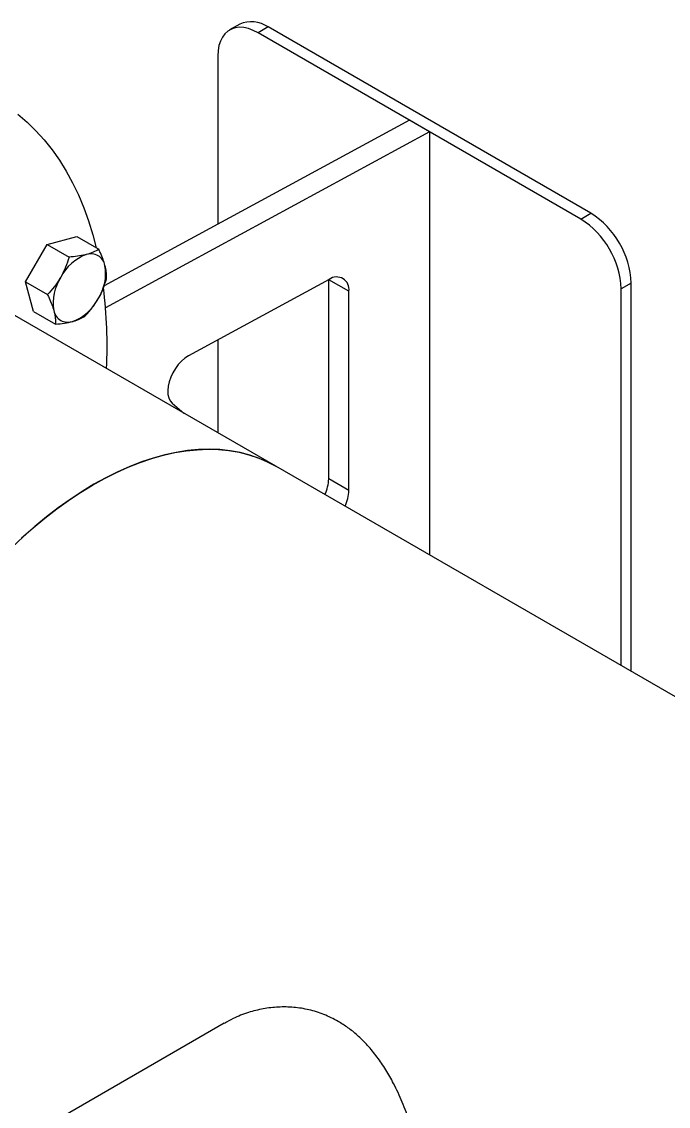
# Model space of a CAD drawing. Header units: inches. Extents: x 0.9 to 37.1, y -8.4 to 11.7.
# Drawn here: x 13.9069 to 14.0249, y 4.1097 to 4.3078 of the extents above; entities that cross this region are included whole.
import ezdxf

# ---------------------------------------------------------------- set-up
doc = ezdxf.new("R2010")
doc.units = ezdxf.units.IN
doc.header["$MEASUREMENT"] = 0

msp = doc.modelspace()

# ---------------------------------------------------------------- linework, layer by layer
at = {"color": 7, "linetype": 'Continuous', "lineweight": 25}
for p, q in [((13.94667761517917, 4.307348707933111), (13.94483619126983, 4.306285676537507)), ((13.95188552524498, 4.306832999073787), (13.95004410133564, 4.305769967678185)), ((14.00896966643452, 4.271752963018905), (13.95004410133564, 4.305769967678185)), ((14.01081109034386, 4.272815994414509), (13.95188552524498, 4.306832999073787)), ((13.94267840569828, 4.301516459803453), (13.94267840569828, 4.270816910943793)), ((13.97766545997574, 4.289824496744148), (13.92191837179831, 4.259538507153558)), ((13.98134830779442, 4.287698433952944), (13.97766545997574, 4.289824496744148)), ((13.98134830779442, 4.287698433952944), (13.92218425247847, 4.255556092137119)), ((13.98134830779442, 4.287698433952944), (13.98134830779442, 4.210380915889907)), ((14.00896966643452, 4.271752963018905), (14.01081109034386, 4.272815994414509)), ((13.95327161881891, 4.22658924343152), (13.88108780157278, 4.268260074139139)), ((13.91152196440968, 4.267104737606588), (13.91691124449608, 4.268548363387319)), ((13.91691124449608, 4.268548363387319), (13.92092855708714, 4.266229218192892)), ((13.90757673757022, 4.260271404293309), (13.91152196440968, 4.267104737606588)), ((13.91152196440968, 4.267104737606588), (13.91553927700074, 4.264785592412161)), ((13.90757673757022, 4.260271404293309), (13.91159405016128, 4.257952259098881)), ((13.90902079081715, 4.254881696760762), (13.90757673757022, 4.260271404293309)), ((13.96304249785409, 4.260734703765239), (13.93732902161497, 4.246765219453572)), ((13.9666169165197, 4.258547198604659), (13.96293406870102, 4.260673261395864)), ((13.96293406870102, 4.224305653120215), (13.96293406870102, 4.260673261395864)), ((14.01817678598122, 4.260058235374955), (14.01633536207188, 4.258995203979353)), ((14.01817678598122, 4.189120287977857), (14.01817678598122, 4.260058235374955)), ((13.9666169165197, 4.22217959032901), (13.9666169165197, 4.258547198604659)), ((14.01633536207188, 4.190183319373459), (14.01633536207188, 4.258995203979353)), ((13.90902079081715, 4.254881696760762), (13.91303810340822, 4.252562551566335)), ((13.94267840569828, 4.249671405156898), (13.94267840569828, 4.23270457519756)), ((13.93434097401334, 4.238138060354511), (13.9364527338609, 4.236298579048757)), ((14.12268261847818, 4.128790355036089), (13.95327161881891, 4.226589243431521)), ((13.9666169165197, 4.22217959032901), (13.96293406870102, 4.224305653120215)), ((13.94385556673828, 4.124851828368741), (13.86967435968822, 4.082027929071073))]:
    msp.add_line(p, q, dxfattribs=at)
at = {"color": 7, "linetype": 'Continuous', "lineweight": 25, "flags": 128}
for points in [[(13.95004410133564, 4.305769967678185), (13.94915626483574, 4.306220489135506), (13.94828137499125, 4.30654040968667), (13.94743218966617, 4.306725064169641), (13.94662109189474, 4.306771759906254), (13.94585990930891, 4.306679815967517), (13.9451597416648, 4.306450573103099), (13.94453079898332, 4.306087374190173), (13.94398225266501, 4.30559551548674), (13.94352210175041, 4.304982169400266), (13.94315705627603, 4.304256279897829), (13.9428924394269, 4.303428432082933), (13.94273210991253, 4.302510697840872), (13.94267840569828, 4.301516459803453)], [(13.90618982468637, 4.29089878114692), (13.90786884461554, 4.289454908078881), (13.90946658982535, 4.287891622899168), (13.91098071540437, 4.286211219944363), (13.91240899916454, 4.284416165437525), (13.91374934490246, 4.282509093868677), (13.91499978547594, 4.280492804128331), (13.916158485691, 4.278370255399721), (13.9172237449953, 4.276144562815802), (13.91819399997391, 4.273818992887364), (13.91906782664384, 4.271396958708966), (13.91984394254397, 4.26888201494976), (13.92046952648607, 4.266494210918363)], [(13.93732902161497, 4.246765219453572), (13.93668689757698, 4.246351481303804), (13.93606105242291, 4.245818789650026), (13.93547057582533, 4.245183392775367), (13.934933478637, 4.244464671701182), (13.93446614351967, 4.24368454902269), (13.9340828252364, 4.242866820220947), (13.93379521584945, 4.242036427847609), (13.9336120880864, 4.241218700721507), (13.9335390277523, 4.240438581343187), (13.93357826335026, 4.239719865093037), (13.93372859810705, 4.239084474419139), (13.93398544647739, 4.238551790153708), (13.93434097401334, 4.238138060354511)], [(13.90686590144628, 4.213489990438868), (13.90897668954765, 4.215361637962397), (13.91111150587116, 4.217133045835594), (13.91326572688004, 4.218800377583458), (13.91543468701127, 4.220360022136697), (13.91761368878018, 4.221808601652508), (13.91979801295416, 4.223142978830225), (13.92198292877345, 4.224360263706013), (13.92416370419691, 4.225457819911898), (13.92633561615059, 4.226433270385534), (13.92849396075682, 4.227284502518408), (13.9306340635218, 4.228009672731268), (13.9327512894595, 4.228607210466913), (13.93484105313, 4.229075821591668), (13.93689882857052, 4.229414491198181), (13.93892015909767, 4.229622485803501), (13.94090066695965, 4.229699354937627), (13.94283606281744, 4.229644932119133), (13.94472215503458, 4.229459335215726), (13.94655485875531, 4.229142966188967), (13.94833020475147, 4.228696510223722), (13.95004434801897, 4.228120934244198), (13.9516935761052, 4.227417484819796), (13.95327161881891, 4.22658924343152)], [(13.95327161881891, 4.226589243431521), (13.95189498578682, 4.227320635422276), (13.95025412621351, 4.228039967551185), (13.94854789712606, 4.228631601591045), (13.94677999383675, 4.229094256194268), (13.94495424523041, 4.229426929354007), (13.94307460547198, 4.229628900574277), (13.94114514544264, 4.229699732430389), (13.93917004392314, 4.229639271516316), (13.93715357854358, 4.229447648776932), (13.93510011651894, 4.229125279224424), (13.93301410519072, 4.228672861039455), (13.93090006239494, 4.228091374059074), (13.92876256667754, 4.227382077654593), (13.92660624737829, 4.226546508004083), (13.92443577460462, 4.225586474765344), (13.92225584911725, 4.224504057156593), (13.92007119214935, 4.223301599453343)], [(13.92007119214935, 4.223301599453343), (13.91788653518145, 4.221981705911217), (13.91570660969408, 4.220547235125719), (13.9135361369204, 4.219001293841144), (13.91137981762115, 4.217347230222073), (13.90924232190376, 4.215588626601979), (13.90712827910798, 4.213729291724704), (13.90504226777975, 4.211773252495562)]]:
    msp.add_lwpolyline(points, dxfattribs=at)
at = {"color": 7, "linetype": 'Continuous', "lineweight": 25}
for centre, radius, start, end in [((13.94882420000316, 4.302472079030688), 0.005328164398602031, 54.93150253515683, 113.7580390357282), ((14.00038830344158, 4.258293338064858), 0.01596249650650676, 2.520089748019112, 57.47991039761731), ((14.00222969328098, 4.259356349790175), 0.01596253140839947, 2.52015490702706, 57.47984523860075), ((13.92163730794754, 4.25720569896366), 0.008583448034929633, 110.2567276937958, 152.8704367936699), ((13.91951396883121, 4.262782766499599), 0.002616873407542765, 11.06996169792589, 108.9192865473195), ((13.91362103728008, 4.261832892055644), 0.008584854303463634, 327.1308904354514, 9.739794254305176), ((13.92120875836309, 4.256460600388885), 0.008584854303471572, 147.1308904354645, 189.7397942542794), ((13.96438017032451, 4.258906400711322), 0.002265404973754095, 350.8766896072876, 126.1909569408087), ((13.83535796450487, 4.248427622088148), 0.08711279218113731, 357.3653898745262, 7.105316909289958), ((13.91319248769563, 4.261087793480862), 0.008583448034919122, 290.2567276937727, 332.8704367937017), ((13.91531582681195, 4.255510725944934), 0.002616873407543085, 191.0699616979457, 288.919286547314), ((13.95576288734757, 4.224504014343268), 0.007173924252382144, 334.482801398094, 358.4155520469345), ((13.95944573516623, 4.222377951552065), 0.00717392425239748, 334.4828013981362, 358.4155520469237)]:
    msp.add_arc(centre, radius, start, end, dxfattribs=at)
for points, knots in [([(13.92092855708714, 4.266229218192892), (13.92061155797812, 4.266042358846019), (13.91997174767656, 4.265665214142238), (13.91910353460773, 4.265394734828812), (13.91866548461784, 4.265258266645178)], [0, 0, 0, 0, 0.4954579634770119, 1, 1, 1, 1]), ([(13.92208215128451, 4.263285225769271), (13.92197252474729, 4.263648754732388), (13.92175163259042, 4.264381247966086), (13.9213289279799, 4.265384422990468), (13.92103292720494, 4.26600899395484), (13.92092855708714, 4.266229218192892)], [0, 0, 0, 0, 0.3894480145147244, 0.7847188654868551, 0.9999999999999999, 0.9999999999999999, 0.9999999999999999, 0.9999999999999999]), ([(13.91553927700074, 4.264785592412161), (13.91533953818957, 4.264161076966415), (13.91493639841609, 4.262900595771679), (13.91431284172016, 4.261716974024811), (13.91399823115491, 4.261119787098173)], [0, 0, 0, 0, 0.4954579634770128, 1, 1, 1, 1]), ([(13.91866548461784, 4.265258266645178), (13.91860108313932, 4.265241451129172), (13.91811347920981, 4.265114135547777), (13.91710724013972, 4.264924259103975), (13.91606511439411, 4.264832096140442), (13.91553927700074, 4.264785592412161)], [0, 0, 0, 0, 0.07010571820324861, 0.5307925293049247, 1, 1, 1, 1]), ([(13.92237261033408, 4.260839510660346), (13.92237463839723, 4.261121986881257), (13.92237871369191, 4.261689609166446), (13.92227113720171, 4.262517472418438), (13.92213416546156, 4.263073918708321), (13.92208215128451, 4.263285225769271)], [0, 0, 0, 0, 0.3805934879738627, 0.7647841813874883, 0.9999999999999999, 0.9999999999999999, 0.9999999999999999, 0.9999999999999999]), ([(13.91399823115491, 4.261119787098173), (13.91395094786601, 4.261039080561706), (13.91359295115542, 4.260428025889984), (13.91283107609769, 4.259326098203665), (13.91200890334103, 4.25841299440305), (13.91159405016128, 4.257952259098881)], [0, 0, 0, 0, 0.07010571820324482, 0.5307925293049238, 1, 1, 1, 1]), ([(13.92083156448825, 4.257173705346358), (13.9208778167269, 4.257255007095461), (13.92122800703052, 4.257870568310005), (13.92180136176744, 4.259081326461005), (13.92218103449292, 4.260249880092219), (13.92237261033408, 4.260839510660346)], [0, 0, 0, 0, 0.07010571820324656, 0.5307925293049087, 0.9999999999999999, 0.9999999999999999, 0.9999999999999999, 0.9999999999999999]), ([(13.91159405016128, 4.257952259098881), (13.91169842027956, 4.257732034272041), (13.91199176291221, 4.257113070419734), (13.91241502418281, 4.256109740474378), (13.91263628781897, 4.25537702455506), (13.91274764435865, 4.255008266675261)], [0, 0, 0, 0, 0.2152816572951728, 0.605070581015601, 1, 1, 1, 1]), ([(13.91842738349461, 4.254006177347066), (13.91886836686635, 4.254491425272387), (13.91975841890758, 4.255470817998089), (13.92047168949399, 4.256602649018379), (13.92083156448825, 4.257173705346358)], [0, 0, 0, 0, 0.4954579634770085, 1, 1, 1, 1]), ([(13.91274764435865, 4.255008266675261), (13.91279966059173, 4.254796958430487), (13.91293576683732, 4.254244046961275), (13.91304400564986, 4.253415768525887), (13.91304007815038, 4.252848016582438), (13.91303810340822, 4.252562551566335)], [0, 0, 0, 0, 0.2352153999993379, 0.615467193598177, 1, 1, 1, 1]), ([(13.91616431102532, 4.253035225799353), (13.9162276814536, 4.253052636527995), (13.91670747897613, 4.253184458652211), (13.91752519772541, 4.253483165560693), (13.91812482343984, 4.253830778354827), (13.91842738349461, 4.254006177347066)], [0, 0, 0, 0, 0.07010571820324916, 0.5307925293049267, 1, 1, 1, 1]), ([(13.91303810340822, 4.252562551566335), (13.91359634707781, 4.252610143392783), (13.91472306964711, 4.25270619962753), (13.91568099660642, 4.25292488821438), (13.91616431102532, 4.253035225799353)], [0, 0, 0, 0, 0.4954579634770095, 1, 1, 1, 1]), ([(13.9646569920989, 4.125193043039794), (13.96379836626383, 4.125639804518595), (13.96207790116874, 4.126534999490271), (13.95934010536555, 4.127364083932519), (13.95655059739209, 4.127819132084976), (13.95374210593669, 4.127859346978), (13.95096583625908, 4.127536696308824), (13.94818710309193, 4.126831479437806), (13.94579521985522, 4.125933192695192), (13.94440532211276, 4.125116811386268), (13.94388025431411, 4.12480840341952)], [0, 0, 0, 0, 0.1292219200389964, 0.258927455785572, 0.3882136490852407, 0.5168618180467175, 0.645889039860844, 0.7746059563433053, 0.9148518982966292, 1, 1, 1, 1]), ([(13.97834764262354, 4.065102024845382), (13.97838624559574, 4.06511758062943), (13.97884483277701, 4.065302376844683), (13.97953173659084, 4.066012626570127), (13.9804235093613, 4.067285053833411), (13.98112188597171, 4.069041806847732), (13.98165782905232, 4.071229982072771), (13.98200922967708, 4.073748777797745), (13.98219583436785, 4.076542897346636), (13.98223907998605, 4.079521530741793), (13.98214788912808, 4.082660264260468), (13.98193112858322, 4.0859000688988), (13.98160179618748, 4.089174600661252), (13.98114634820387, 4.09257291890789), (13.98055454763765, 4.096057270057358), (13.97981668142587, 4.099584522737481), (13.97890177012467, 4.103195011592759), (13.97777800515925, 4.106841135513758), (13.976410076249, 4.1104629415149), (13.97493365744137, 4.11364362485723), (13.97338130483825, 4.116381437628483), (13.9718011910099, 4.118709674954708), (13.97006503594648, 4.120833734973001), (13.96827382539733, 4.122608761038672), (13.96646870080727, 4.124072008334677), (13.96526088878877, 4.124819368649135), (13.9646569920989, 4.125193043039794)], [0, 0, 0, 0, 0.004450138166989504, 0.0528657821475725, 0.1011299664300772, 0.1510796219622449, 0.2012086695731601, 0.2511219154066233, 0.2962266968064566, 0.3414977131170425, 0.386599012849724, 0.4283269231960972, 0.4701852077882162, 0.5119295472077896, 0.5553469489719454, 0.5988852041916927, 0.6423188517235061, 0.6903890259879456, 0.7385973031298749, 0.7866580633729301, 0.8242452090784831, 0.8620011903190992, 0.8997313576669238, 0.9372831399451532, 0.9686420538907313, 1, 1, 1, 1])]:
    msp.add_open_spline(points, degree=3, knots=knots, dxfattribs=at)

doc.saveas('drawing.dxf')
